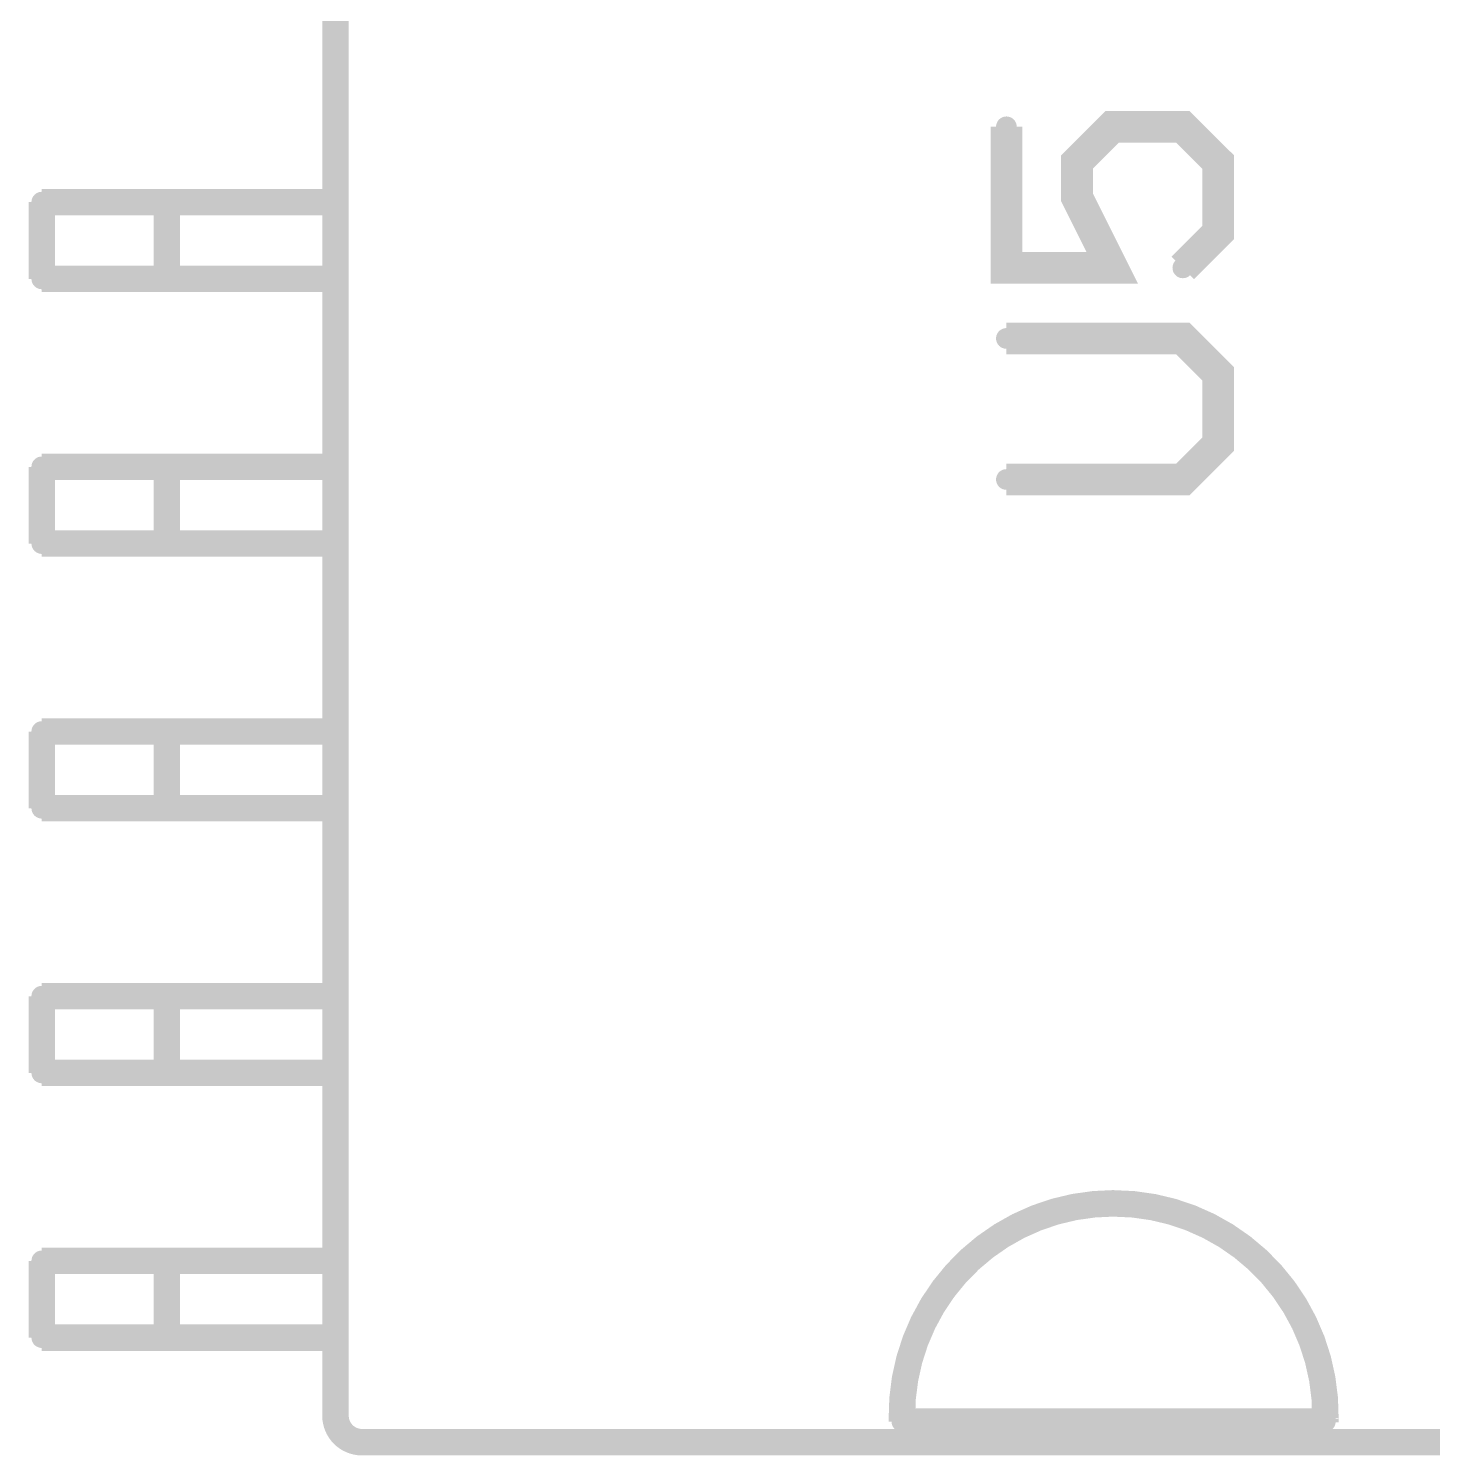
# Model space of a CAD drawing. Extents: x -4.2 to 14.8, y -3.5 to 8.8.
# Drawn here: x 0.0076153 to 0.0078805, y 0.0021306 to 0.0024002 of the extents above; entities that cross this region are included whole.
import ezdxf

# ---------------------------------------------------------------- set-up
doc = ezdxf.new("R2010")
doc.units = 0
doc.layers.add('2D_LINE_00', color=1, linetype='CONTINUOUS')

# ---------------------------------------------------------------- blocks, each defined once
blk = doc.blocks.new('SMOOTH_0$000003937')
at = {"const_width": 0.00000197}
blk.add_lwpolyline([(-0.00000097, 0, 1), (0.00000097, 0, 1)], format="xyb", close=True, dxfattribs=at)
blk = doc.blocks.new('DRAWING_1404')
at = {"layer": '2D_LINE_00', "const_width": 0.00000601}
blk.add_lwpolyline([(0, 0), (0.00003333, 0), (0.00004, 0.00000664), (0.00004, 0.00001997), (0.00003333, 0.00002664), (0, 0.00002664)], dxfattribs=at)
at = {"layer": '2D_LINE_00'}
for p in [(0, 0.00002664), (0.00003333, 0.00002664), (0.00004, 0.00001997), (0.00004, 0.00000664), (0, 0), (0.00003333, 0)]:
    blk.add_blockref('SMOOTH_0$000003937', p, dxfattribs=at)
blk = doc.blocks.new('DRAWING_1405')
at = {"layer": '2D_LINE_00', "const_width": 0.00000601}
blk.add_lwpolyline([(0, 0), (0, -0.00002664), (0.00002, -0.00002664), (0.00001333, -0.00001331), (0.00001333, -0.00000664), (0.00002, 0), (0.00003333, 0), (0.00004, -0.00000664), (0.00004, -0.00001997), (0.00003333, -0.00002664)], dxfattribs=at)
at = {"layer": '2D_LINE_00'}
for p in [(0, 0), (0.00002, 0), (0.00003333, 0), (0.00001333, -0.00000664), (0.00004, -0.00000664), (0.00001333, -0.00001331), (0.00004, -0.00001997), (0, -0.00002664), (0.00002, -0.00002664), (0.00003333, -0.00002664)]:
    blk.add_blockref('SMOOTH_0$000003937', p, dxfattribs=at)
blk = doc.blocks.new('DRAWING_1450')
at = {"layer": '2D_LINE_00', "const_width": 0.00000501}
blk.add_lwpolyline([(0, 0, 0.418309), (-0.00004, 0.0000406)], format="xyb", dxfattribs=at)
at = {"layer": '2D_LINE_00'}
for p in [(-0.00004, 0.0000406), (0, 0)]:
    blk.add_blockref('SMOOTH_0$000003937', p, dxfattribs=at)
blk = doc.blocks.new('DRAWING_1453')
at = {"layer": '2D_LINE_00', "const_width": 0.00000501}
blk.add_lwpolyline([(0, 0, 0.41166), (0.00000499, -0.00000499)], format="xyb", dxfattribs=at)
at = {"layer": '2D_LINE_00'}
for p in [(0, 0), (0.00000499, -0.00000499)]:
    blk.add_blockref('SMOOTH_0$000003937', p, dxfattribs=at)
blk = doc.blocks.new('DRAWING_1455')
at = {"layer": '2D_LINE_00', "const_width": 0.00000501}
blk.add_lwpolyline([(0, 0, 0.418309), (-0.00004, -0.0000406)], format="xyb", dxfattribs=at)
at = {"layer": '2D_LINE_00'}
for p in [(0, 0), (-0.00004, -0.0000406)]:
    blk.add_blockref('SMOOTH_0$000003937', p, dxfattribs=at)
blk = doc.blocks.new('DRAWING_2263')
at = {"layer": '2D_LINE_00', "const_width": 0.00000501}
blk.add_lwpolyline([(0, 0), (0.00001617, 0)], dxfattribs=at)
at = {"layer": '2D_LINE_00'}
for p in [(0, 0), (0.00001617, 0)]:
    blk.add_blockref('SMOOTH_0$000003937', p, dxfattribs=at)
blk = doc.blocks.new('DRAWING_2264')
at = {"layer": '2D_LINE_00', "const_width": 0.00000501}
blk.add_lwpolyline([(0, 0), (0, 0.00001449)], dxfattribs=at)
at = {"layer": '2D_LINE_00'}
for p in [(0, 0.00001449), (0, 0)]:
    blk.add_blockref('SMOOTH_0$000003937', p, dxfattribs=at)
blk = doc.blocks.new('DRAWING_2265')
at = {"layer": '2D_LINE_00', "const_width": 0.00000501}
blk.add_lwpolyline([(0, 0), (0.00001698, 0)], dxfattribs=at)
at = {"layer": '2D_LINE_00'}
for p in [(0, 0), (0.00001698, 0)]:
    blk.add_blockref('SMOOTH_0$000003937', p, dxfattribs=at)
blk = doc.blocks.new('DRAWING_2266')
at = {"layer": '2D_LINE_00', "const_width": 0.00000501}
blk.add_lwpolyline([(0, 0), (0.00000745, 0), (0.00000745, 0.00001449)], dxfattribs=at)
at = {"layer": '2D_LINE_00'}
for p in [(0.00000745, 0.00001449), (0, 0), (0.00000745, 0)]:
    blk.add_blockref('SMOOTH_0$000003937', p, dxfattribs=at)
blk = doc.blocks.new('DRAWING_2267')
at = {"layer": '2D_LINE_00', "const_width": 0.00000501}
blk.add_lwpolyline([(0, 0), (0.00001488, 0)], dxfattribs=at)
at = {"layer": '2D_LINE_00'}
for p in [(0, 0), (0.00001488, 0)]:
    blk.add_blockref('SMOOTH_0$000003937', p, dxfattribs=at)
blk = doc.blocks.new('DRAWING_2268')
at = {"layer": '2D_LINE_00', "const_width": 0.00000501}
blk.add_lwpolyline([(0, 0), (0.00000745, 0)], dxfattribs=at)
at = {"layer": '2D_LINE_00'}
for p in [(0, 0), (0.00000745, 0)]:
    blk.add_blockref('SMOOTH_0$000003937', p, dxfattribs=at)
blk = doc.blocks.new('DRAWING_2269')
at = {"layer": '2D_LINE_00', "const_width": 0.00000501}
blk.add_lwpolyline([(0, 0), (0.00001617, 0)], dxfattribs=at)
at = {"layer": '2D_LINE_00'}
for p in [(0, 0), (0.00001617, 0)]:
    blk.add_blockref('SMOOTH_0$000003937', p, dxfattribs=at)
blk = doc.blocks.new('DRAWING_2270')
at = {"layer": '2D_LINE_00', "const_width": 0.00000501}
blk.add_lwpolyline([(0, 0), (0, 0.00001449)], dxfattribs=at)
at = {"layer": '2D_LINE_00'}
for p in [(0, 0.00001449), (0, 0)]:
    blk.add_blockref('SMOOTH_0$000003937', p, dxfattribs=at)
blk = doc.blocks.new('DRAWING_2271')
at = {"layer": '2D_LINE_00', "const_width": 0.00000501}
blk.add_lwpolyline([(0, 0), (0.00001488, 0)], dxfattribs=at)
at = {"layer": '2D_LINE_00'}
for p in [(0, 0), (0.00001488, 0)]:
    blk.add_blockref('SMOOTH_0$000003937', p, dxfattribs=at)
blk = doc.blocks.new('DRAWING_2272')
at = {"layer": '2D_LINE_00', "const_width": 0.00000501}
blk.add_lwpolyline([(0, 0), (0.00001698, 0)], dxfattribs=at)
at = {"layer": '2D_LINE_00'}
for p in [(0, 0), (0.00001698, 0)]:
    blk.add_blockref('SMOOTH_0$000003937', p, dxfattribs=at)
blk = doc.blocks.new('DRAWING_2273')
at = {"layer": '2D_LINE_00', "const_width": 0.00000501}
blk.add_lwpolyline([(0, 0), (0.00001617, 0)], dxfattribs=at)
at = {"layer": '2D_LINE_00'}
for p in [(0, 0), (0.00001617, 0)]:
    blk.add_blockref('SMOOTH_0$000003937', p, dxfattribs=at)
blk = doc.blocks.new('DRAWING_2274')
at = {"layer": '2D_LINE_00', "const_width": 0.00000501}
blk.add_lwpolyline([(0, 0), (0, 0.00001449)], dxfattribs=at)
at = {"layer": '2D_LINE_00'}
for p in [(0, 0.00001449), (0, 0)]:
    blk.add_blockref('SMOOTH_0$000003937', p, dxfattribs=at)
blk = doc.blocks.new('DRAWING_2275')
at = {"layer": '2D_LINE_00', "const_width": 0.00000501}
blk.add_lwpolyline([(0, 0), (0.00001698, 0)], dxfattribs=at)
at = {"layer": '2D_LINE_00'}
for p in [(0, 0), (0.00001698, 0)]:
    blk.add_blockref('SMOOTH_0$000003937', p, dxfattribs=at)
blk = doc.blocks.new('DRAWING_2276')
at = {"layer": '2D_LINE_00', "const_width": 0.00000501}
blk.add_lwpolyline([(0, 0), (0.00000745, 0), (0.00000745, 0.00001449)], dxfattribs=at)
at = {"layer": '2D_LINE_00'}
for p in [(0.00000745, 0.00001449), (0, 0), (0.00000745, 0)]:
    blk.add_blockref('SMOOTH_0$000003937', p, dxfattribs=at)
blk = doc.blocks.new('DRAWING_2277')
at = {"layer": '2D_LINE_00', "const_width": 0.00000501}
blk.add_lwpolyline([(0, 0), (0.00001488, 0)], dxfattribs=at)
at = {"layer": '2D_LINE_00'}
for p in [(0, 0), (0.00001488, 0)]:
    blk.add_blockref('SMOOTH_0$000003937', p, dxfattribs=at)
blk = doc.blocks.new('DRAWING_2278')
at = {"layer": '2D_LINE_00', "const_width": 0.00000501}
blk.add_lwpolyline([(0, 0), (0.00000745, 0)], dxfattribs=at)
at = {"layer": '2D_LINE_00'}
for p in [(0, 0), (0.00000745, 0)]:
    blk.add_blockref('SMOOTH_0$000003937', p, dxfattribs=at)
blk = doc.blocks.new('DRAWING_2279')
at = {"layer": '2D_LINE_00', "const_width": 0.00000501}
blk.add_lwpolyline([(0, 0), (0.00001617, 0)], dxfattribs=at)
at = {"layer": '2D_LINE_00'}
for p in [(0, 0), (0.00001617, 0)]:
    blk.add_blockref('SMOOTH_0$000003937', p, dxfattribs=at)
blk = doc.blocks.new('DRAWING_2280')
at = {"layer": '2D_LINE_00', "const_width": 0.00000501}
blk.add_lwpolyline([(0, 0), (0, 0.00001449)], dxfattribs=at)
at = {"layer": '2D_LINE_00'}
for p in [(0, 0.00001449), (0, 0)]:
    blk.add_blockref('SMOOTH_0$000003937', p, dxfattribs=at)
blk = doc.blocks.new('DRAWING_2281')
at = {"layer": '2D_LINE_00', "const_width": 0.00000501}
blk.add_lwpolyline([(0, 0), (0.00001488, 0)], dxfattribs=at)
at = {"layer": '2D_LINE_00'}
for p in [(0, 0), (0.00001488, 0)]:
    blk.add_blockref('SMOOTH_0$000003937', p, dxfattribs=at)
blk = doc.blocks.new('DRAWING_2282')
at = {"layer": '2D_LINE_00', "const_width": 0.00000501}
blk.add_lwpolyline([(0, 0), (0.00001698, 0)], dxfattribs=at)
at = {"layer": '2D_LINE_00'}
for p in [(0, 0), (0.00001698, 0)]:
    blk.add_blockref('SMOOTH_0$000003937', p, dxfattribs=at)
blk = doc.blocks.new('DRAWING_2283')
at = {"layer": '2D_LINE_00', "const_width": 0.00000501}
blk.add_lwpolyline([(0, 0), (0.00001617, 0)], dxfattribs=at)
at = {"layer": '2D_LINE_00'}
for p in [(0, 0), (0.00001617, 0)]:
    blk.add_blockref('SMOOTH_0$000003937', p, dxfattribs=at)
blk = doc.blocks.new('DRAWING_2284')
at = {"layer": '2D_LINE_00', "const_width": 0.00000501}
blk.add_lwpolyline([(0, 0), (0, 0.00001449)], dxfattribs=at)
at = {"layer": '2D_LINE_00'}
for p in [(0, 0.00001449), (0, 0)]:
    blk.add_blockref('SMOOTH_0$000003937', p, dxfattribs=at)
blk = doc.blocks.new('DRAWING_2285')
at = {"layer": '2D_LINE_00', "const_width": 0.00000501}
blk.add_lwpolyline([(0, 0), (0.00001698, 0)], dxfattribs=at)
at = {"layer": '2D_LINE_00'}
for p in [(0, 0), (0.00001698, 0)]:
    blk.add_blockref('SMOOTH_0$000003937', p, dxfattribs=at)
blk = doc.blocks.new('DRAWING_2286')
at = {"layer": '2D_LINE_00', "const_width": 0.00000501}
blk.add_lwpolyline([(0, 0), (0.00000745, 0), (0.00000745, 0.00001449)], dxfattribs=at)
at = {"layer": '2D_LINE_00'}
for p in [(0.00000745, 0.00001449), (0, 0), (0.00000745, 0)]:
    blk.add_blockref('SMOOTH_0$000003937', p, dxfattribs=at)
blk = doc.blocks.new('DRAWING_2287')
at = {"layer": '2D_LINE_00', "const_width": 0.00000501}
blk.add_lwpolyline([(0, 0), (0.00001488, 0)], dxfattribs=at)
at = {"layer": '2D_LINE_00'}
for p in [(0, 0), (0.00001488, 0)]:
    blk.add_blockref('SMOOTH_0$000003937', p, dxfattribs=at)
blk = doc.blocks.new('DRAWING_2288')
at = {"layer": '2D_LINE_00', "const_width": 0.00000501}
blk.add_lwpolyline([(0, 0), (0.00000745, 0)], dxfattribs=at)
at = {"layer": '2D_LINE_00'}
for p in [(0, 0), (0.00000745, 0)]:
    blk.add_blockref('SMOOTH_0$000003937', p, dxfattribs=at)
blk = doc.blocks.new('DRAWING_2289')
at = {"layer": '2D_LINE_00', "const_width": 0.00000501}
blk.add_lwpolyline([(0, 0), (0.00001617, 0)], dxfattribs=at)
at = {"layer": '2D_LINE_00'}
for p in [(0, 0), (0.00001617, 0)]:
    blk.add_blockref('SMOOTH_0$000003937', p, dxfattribs=at)
blk = doc.blocks.new('DRAWING_2290')
at = {"layer": '2D_LINE_00', "const_width": 0.00000501}
blk.add_lwpolyline([(0, 0), (0, 0.00001449)], dxfattribs=at)
at = {"layer": '2D_LINE_00'}
for p in [(0, 0.00001449), (0, 0)]:
    blk.add_blockref('SMOOTH_0$000003937', p, dxfattribs=at)
blk = doc.blocks.new('DRAWING_2291')
at = {"layer": '2D_LINE_00', "const_width": 0.00000501}
blk.add_lwpolyline([(0, 0), (0.00001488, 0)], dxfattribs=at)
at = {"layer": '2D_LINE_00'}
for p in [(0, 0), (0.00001488, 0)]:
    blk.add_blockref('SMOOTH_0$000003937', p, dxfattribs=at)
blk = doc.blocks.new('DRAWING_2292')
at = {"layer": '2D_LINE_00', "const_width": 0.00000501}
blk.add_lwpolyline([(0, 0), (0.00001698, 0)], dxfattribs=at)
at = {"layer": '2D_LINE_00'}
for p in [(0, 0), (0.00001698, 0)]:
    blk.add_blockref('SMOOTH_0$000003937', p, dxfattribs=at)
blk = doc.blocks.new('DRAWING_2293')
at = {"layer": '2D_LINE_00', "const_width": 0.00000501}
blk.add_lwpolyline([(0, 0), (0.00001617, 0)], dxfattribs=at)
at = {"layer": '2D_LINE_00'}
for p in [(0, 0), (0.00001617, 0)]:
    blk.add_blockref('SMOOTH_0$000003937', p, dxfattribs=at)
blk = doc.blocks.new('DRAWING_2294')
at = {"layer": '2D_LINE_00', "const_width": 0.00000501}
blk.add_lwpolyline([(0, 0), (0, 0.00001449)], dxfattribs=at)
at = {"layer": '2D_LINE_00'}
for p in [(0, 0.00001449), (0, 0)]:
    blk.add_blockref('SMOOTH_0$000003937', p, dxfattribs=at)
blk = doc.blocks.new('DRAWING_2295')
at = {"layer": '2D_LINE_00', "const_width": 0.00000501}
blk.add_lwpolyline([(0, 0), (0.00001698, 0)], dxfattribs=at)
at = {"layer": '2D_LINE_00'}
for p in [(0, 0), (0.00001698, 0)]:
    blk.add_blockref('SMOOTH_0$000003937', p, dxfattribs=at)
blk = doc.blocks.new('DRAWING_2296')
at = {"layer": '2D_LINE_00', "const_width": 0.00000501}
blk.add_lwpolyline([(0, 0), (0.00000745, 0), (0.00000745, 0.00001449)], dxfattribs=at)
at = {"layer": '2D_LINE_00'}
for p in [(0.00000745, 0.00001449), (0, 0), (0.00000745, 0)]:
    blk.add_blockref('SMOOTH_0$000003937', p, dxfattribs=at)
blk = doc.blocks.new('DRAWING_2297')
at = {"layer": '2D_LINE_00', "const_width": 0.00000501}
blk.add_lwpolyline([(0, 0), (0.00001488, 0)], dxfattribs=at)
at = {"layer": '2D_LINE_00'}
for p in [(0, 0), (0.00001488, 0)]:
    blk.add_blockref('SMOOTH_0$000003937', p, dxfattribs=at)
blk = doc.blocks.new('DRAWING_2298')
at = {"layer": '2D_LINE_00', "const_width": 0.00000501}
blk.add_lwpolyline([(0, 0), (0.00000745, 0)], dxfattribs=at)
at = {"layer": '2D_LINE_00'}
for p in [(0, 0), (0.00000745, 0)]:
    blk.add_blockref('SMOOTH_0$000003937', p, dxfattribs=at)
blk = doc.blocks.new('DRAWING_2299')
at = {"layer": '2D_LINE_00', "const_width": 0.00000501}
blk.add_lwpolyline([(0, 0), (0.00001617, 0)], dxfattribs=at)
at = {"layer": '2D_LINE_00'}
for p in [(0, 0), (0.00001617, 0)]:
    blk.add_blockref('SMOOTH_0$000003937', p, dxfattribs=at)
blk = doc.blocks.new('DRAWING_2300')
at = {"layer": '2D_LINE_00', "const_width": 0.00000501}
blk.add_lwpolyline([(0, 0), (0, 0.00001449)], dxfattribs=at)
at = {"layer": '2D_LINE_00'}
for p in [(0, 0.00001449), (0, 0)]:
    blk.add_blockref('SMOOTH_0$000003937', p, dxfattribs=at)
blk = doc.blocks.new('DRAWING_2301')
at = {"layer": '2D_LINE_00', "const_width": 0.00000501}
blk.add_lwpolyline([(0, 0), (0.00001488, 0)], dxfattribs=at)
at = {"layer": '2D_LINE_00'}
for p in [(0, 0), (0.00001488, 0)]:
    blk.add_blockref('SMOOTH_0$000003937', p, dxfattribs=at)
blk = doc.blocks.new('DRAWING_2302')
at = {"layer": '2D_LINE_00', "const_width": 0.00000501}
blk.add_lwpolyline([(0, 0), (0.00001698, 0)], dxfattribs=at)
at = {"layer": '2D_LINE_00'}
for p in [(0, 0), (0.00001698, 0)]:
    blk.add_blockref('SMOOTH_0$000003937', p, dxfattribs=at)
blk = doc.blocks.new('DRAWING_2303')
at = {"layer": '2D_LINE_00', "const_width": 0.00000501}
blk.add_lwpolyline([(0, 0), (0.00001617, 0)], dxfattribs=at)
at = {"layer": '2D_LINE_00'}
for p in [(0, 0), (0.00001617, 0)]:
    blk.add_blockref('SMOOTH_0$000003937', p, dxfattribs=at)
blk = doc.blocks.new('DRAWING_2304')
at = {"layer": '2D_LINE_00', "const_width": 0.00000501}
blk.add_lwpolyline([(0, 0), (0, 0.00001449)], dxfattribs=at)
at = {"layer": '2D_LINE_00'}
for p in [(0, 0.00001449), (0, 0)]:
    blk.add_blockref('SMOOTH_0$000003937', p, dxfattribs=at)
blk = doc.blocks.new('DRAWING_2305')
at = {"layer": '2D_LINE_00', "const_width": 0.00000501}
blk.add_lwpolyline([(0, 0), (0.00001698, 0)], dxfattribs=at)
at = {"layer": '2D_LINE_00'}
for p in [(0, 0), (0.00001698, 0)]:
    blk.add_blockref('SMOOTH_0$000003937', p, dxfattribs=at)
blk = doc.blocks.new('DRAWING_2306')
at = {"layer": '2D_LINE_00', "const_width": 0.00000501}
blk.add_lwpolyline([(0, 0), (0.00000745, 0), (0.00000745, 0.00001449)], dxfattribs=at)
at = {"layer": '2D_LINE_00'}
for p in [(0.00000745, 0.00001449), (0, 0), (0.00000745, 0)]:
    blk.add_blockref('SMOOTH_0$000003937', p, dxfattribs=at)
blk = doc.blocks.new('DRAWING_2307')
at = {"layer": '2D_LINE_00', "const_width": 0.00000501}
blk.add_lwpolyline([(0, 0), (0.00001488, 0)], dxfattribs=at)
at = {"layer": '2D_LINE_00'}
for p in [(0, 0), (0.00001488, 0)]:
    blk.add_blockref('SMOOTH_0$000003937', p, dxfattribs=at)
blk = doc.blocks.new('DRAWING_2308')
at = {"layer": '2D_LINE_00', "const_width": 0.00000501}
blk.add_lwpolyline([(0, 0), (0.00000745, 0)], dxfattribs=at)
at = {"layer": '2D_LINE_00'}
for p in [(0, 0), (0.00000745, 0)]:
    blk.add_blockref('SMOOTH_0$000003937', p, dxfattribs=at)
blk = doc.blocks.new('DRAWING_2309')
at = {"layer": '2D_LINE_00', "const_width": 0.00000501}
blk.add_lwpolyline([(0, 0), (0.00001617, 0)], dxfattribs=at)
at = {"layer": '2D_LINE_00'}
for p in [(0, 0), (0.00001617, 0)]:
    blk.add_blockref('SMOOTH_0$000003937', p, dxfattribs=at)
blk = doc.blocks.new('DRAWING_2310')
at = {"layer": '2D_LINE_00', "const_width": 0.00000501}
blk.add_lwpolyline([(0, 0), (0, 0.00001449)], dxfattribs=at)
at = {"layer": '2D_LINE_00'}
for p in [(0, 0.00001449), (0, 0)]:
    blk.add_blockref('SMOOTH_0$000003937', p, dxfattribs=at)
blk = doc.blocks.new('DRAWING_2311')
at = {"layer": '2D_LINE_00', "const_width": 0.00000501}
blk.add_lwpolyline([(0, 0), (0.00001488, 0)], dxfattribs=at)
at = {"layer": '2D_LINE_00'}
for p in [(0, 0), (0.00001488, 0)]:
    blk.add_blockref('SMOOTH_0$000003937', p, dxfattribs=at)
blk = doc.blocks.new('DRAWING_2312')
at = {"layer": '2D_LINE_00', "const_width": 0.00000501}
blk.add_lwpolyline([(0, 0), (0.00001698, 0)], dxfattribs=at)
at = {"layer": '2D_LINE_00'}
for p in [(0, 0), (0.00001698, 0)]:
    blk.add_blockref('SMOOTH_0$000003937', p, dxfattribs=at)
blk = doc.blocks.new('DRAWING_2416')
at = {"layer": '2D_LINE_00', "const_width": 0.00000501}
blk.add_lwpolyline([(0, 0), (0.00000003, 0.0000006)], dxfattribs=at)
at = {"layer": '2D_LINE_00'}
for p in [(0, 0), (0.00000003, 0.0000006)]:
    blk.add_blockref('SMOOTH_0$000003937', p, dxfattribs=at)
blk = doc.blocks.new('DRAWING_2417')
at = {"layer": '2D_LINE_00', "const_width": 0.00000501}
blk.add_lwpolyline([(0, 0), (0.00028404, 0)], dxfattribs=at)
at = {"layer": '2D_LINE_00'}
for p in [(0, 0), (0.00028404, 0)]:
    blk.add_blockref('SMOOTH_0$000003937', p, dxfattribs=at)
blk = doc.blocks.new('DRAWING_2419')
at = {"layer": '2D_LINE_00', "const_width": 0.00000501}
blk.add_lwpolyline([(0, 0), (0, -0.0000006)], dxfattribs=at)
at = {"layer": '2D_LINE_00'}
for p in [(0, 0), (0, -0.0000006)]:
    blk.add_blockref('SMOOTH_0$000003937', p, dxfattribs=at)
blk = doc.blocks.new('DRAWING_2421')
at = {"layer": '2D_LINE_00', "const_width": 0.00000501}
blk.add_lwpolyline([(0, 0), (0, 0.00039404)], dxfattribs=at)
at = {"layer": '2D_LINE_00'}
for p in [(0, 0.00039404), (0, 0)]:
    blk.add_blockref('SMOOTH_0$000003937', p, dxfattribs=at)
blk = doc.blocks.new('DRAWING_2423')
at = {"layer": '2D_LINE_00', "const_width": 0.00000501}
blk.add_lwpolyline([(0, 0), (0.00007997, 0)], dxfattribs=at)
at = {"layer": '2D_LINE_00'}
for p in [(0, 0), (0.00007997, 0)]:
    blk.add_blockref('SMOOTH_0$000003937', p, dxfattribs=at)

msp = doc.modelspace()

# ---------------------------------------------------------------- block references
for name, p in [('DRAWING_2421', (0.00767325, 0.00213814)), ('DRAWING_1405', (0.0078, 0.00238163)), ('DRAWING_2309', (0.00761777, 0.0023674)), ('DRAWING_2310', (0.00761777, 0.00235291)), ('DRAWING_2306', (0.00763394, 0.00235291)), ('DRAWING_2308', (0.00763394, 0.0023674)), ('DRAWING_2305', (0.00764139, 0.0023674)), ('DRAWING_2311', (0.00765837, 0.0023674)), ('DRAWING_2304', (0.00767325, 0.00235291)), ('DRAWING_2303', (0.00761777, 0.00235291)), ('DRAWING_2312', (0.00764139, 0.00235291)), ('DRAWING_2307', (0.00765837, 0.00235291)), ('DRAWING_1404', (0.0078, 0.00231501)), ('DRAWING_2299', (0.00761777, 0.0023174)), ('DRAWING_2300', (0.00761777, 0.00230291)), ('DRAWING_2296', (0.00763394, 0.00230291)), ('DRAWING_2298', (0.00763394, 0.0023174)), ('DRAWING_2295', (0.00764139, 0.0023174)), ('DRAWING_2301', (0.00765837, 0.0023174)), ('DRAWING_2294', (0.00767325, 0.00230291)), ('DRAWING_2293', (0.00761777, 0.00230291)), ('DRAWING_2302', (0.00764139, 0.00230291)), ('DRAWING_2297', (0.00765837, 0.00230291)), ('DRAWING_2289', (0.00761777, 0.0022674)), ('DRAWING_2290', (0.00761777, 0.00225291)), ('DRAWING_2286', (0.00763394, 0.00225291)), ('DRAWING_2288', (0.00763394, 0.0022674)), ('DRAWING_2285', (0.00764139, 0.0022674)), ('DRAWING_2291', (0.00765837, 0.0022674)), ('DRAWING_2284', (0.00767325, 0.00225291)), ('DRAWING_2283', (0.00761777, 0.00225291)), ('DRAWING_2292', (0.00764139, 0.00225291)), ('DRAWING_2287', (0.00765837, 0.00225291)), ('DRAWING_2279', (0.00761777, 0.0022174)), ('DRAWING_2280', (0.00761777, 0.00220291)), ('DRAWING_2276', (0.00763394, 0.00220291)), ('DRAWING_2278', (0.00763394, 0.0022174)), ('DRAWING_2275', (0.00764139, 0.0022174)), ('DRAWING_2281', (0.00765837, 0.0022174)), ('DRAWING_2274', (0.00767325, 0.00220291)), ('DRAWING_2273', (0.00761777, 0.00220291)), ('DRAWING_2282', (0.00764139, 0.00220291)), ('DRAWING_2277', (0.00765837, 0.00220291)), ('DRAWING_1455', (0.00782026, 0.00217827)), ('DRAWING_1450', (0.00786026, 0.00213766)), ('DRAWING_2269', (0.00761777, 0.0021674)), ('DRAWING_2270', (0.00761777, 0.00215291)), ('DRAWING_2266', (0.00763394, 0.00215291)), ('DRAWING_2268', (0.00763394, 0.0021674)), ('DRAWING_2265', (0.00764139, 0.0021674)), ('DRAWING_2271', (0.00765837, 0.0021674)), ('DRAWING_2264', (0.00767325, 0.00215291)), ('DRAWING_2263', (0.00761777, 0.00215291)), ('DRAWING_2272', (0.00764139, 0.00215291)), ('DRAWING_2267', (0.00765837, 0.00215291)), ('DRAWING_1453', (0.00767325, 0.00213814)), ('DRAWING_2419', (0.00778026, 0.00213764)), ('DRAWING_2423', (0.00778026, 0.00213703)), ('DRAWING_2416', (0.00786024, 0.00213703)), ('DRAWING_2417', (0.00767824, 0.00213315))]:
    msp.add_blockref(name, p)

doc.saveas('drawing.dxf')
